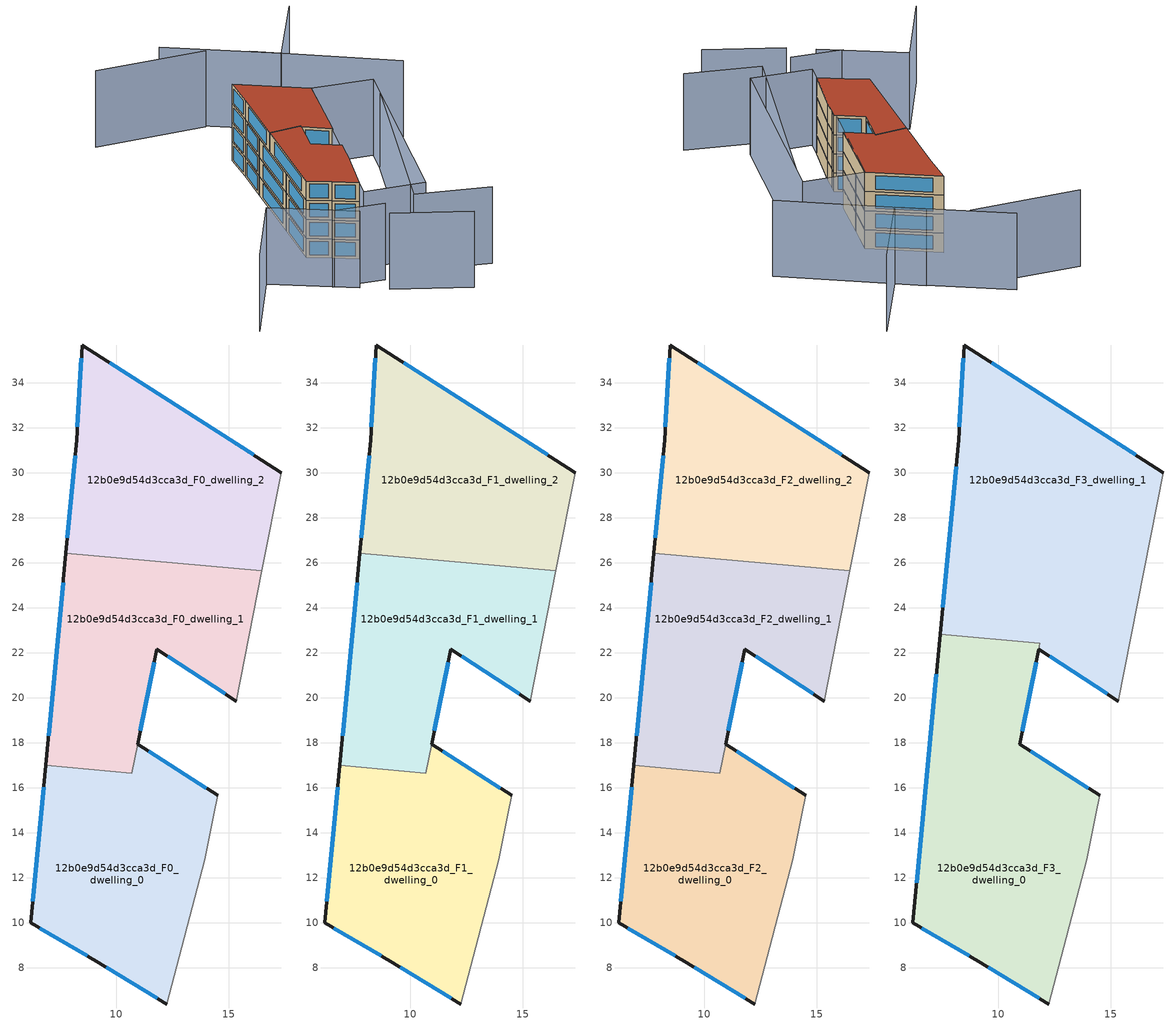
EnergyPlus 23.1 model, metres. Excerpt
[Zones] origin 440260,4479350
12b0e9d54d3cca3d_F0_dwelling_0
 floor ground (EU_floor_Construction): 14.51,15.67 14.34,14.79 13.95,12.81 12.26,6.39 9.12,8.29 6.21,9.99 6.88,17 10.71,16.66 10.96,17.94 z0
 wall outside (EU_wall_Construction): 6.88,17 6.21,9.99 9.12,8.29 12.26,6.39 / 14.51,15.67 10.96,17.94 z0:3
 wall adiabatic (EU_wall_Construction): 12.26,6.39 13.95,12.81 14.34,14.79 14.51,15.67 z0:3
 wall to 12b0e9d54d3cca3d_F0_dwelling_1 (EU_wall_Construction): 10.96,17.94 10.71,16.66 6.88,17 z0:3
 window (EU_Window_Construction): 9.56,8.03 11.83,6.66 / 6.62,9.76 8.72,8.53 / 6.78,16.02 6.3,10.97 / 14.02,15.98 11.46,17.62 z0.42:2.58
12b0e9d54d3cca3d_F0_dwelling_1
 floor ground (EU_floor_Construction): 16.47,25.65 15.33,19.86 11.81,22.16 10.71,16.66 6.88,17 7.77,26.42 z0
 wall outside (EU_wall_Construction): 7.77,26.42 6.88,17 / 10.96,17.94 11.81,22.16 15.33,19.86 z0:3
 wall adiabatic (EU_wall_Construction): 15.33,19.86 16.47,25.65 z0:3
 wall to 12b0e9d54d3cca3d_F0_dwelling_2 (EU_wall_Construction): 16.47,25.65 7.77,26.42 z0:3
 window (EU_Window_Construction): 7.65,25.11 7,18.3 / 12.3,21.84 14.84,20.18 / 11.08,18.52 11.69,21.57 z0.42:2.58
12b0e9d54d3cca3d_F0_dwelling_2
 floor ground (EU_floor_Construction): 17.34,30.01 16.47,25.65 7.77,26.42 8.25,31.46 8.49,35.67 z0
 wall outside (EU_wall_Construction): 17.34,30.01 8.49,35.67 8.25,31.46 7.77,26.42 z0:3
 wall adiabatic (EU_wall_Construction): 16.47,25.65 17.34,30.01 z0:3
 window (EU_Window_Construction): 8.18,30.76 7.84,27.12 / 8.46,35.09 8.28,32.04 / 16.11,30.79 9.72,34.89 z0.42:2.58
12b0e9d54d3cca3d_F1_dwelling_0
 floor to 12b0e9d54d3cca3d_F0_dwelling_0 (EU_floor_Construction): 14.51,15.67 14.34,14.79 13.95,12.81 12.26,6.39 9.12,8.29 6.21,9.99 6.88,17 10.71,16.66 10.96,17.94 z3
 wall outside (EU_wall_Construction): 6.88,17 6.21,9.99 9.12,8.29 12.26,6.39 / 14.51,15.67 10.96,17.94 z3:6
 wall adiabatic (EU_wall_Construction): 12.26,6.39 13.95,12.81 14.34,14.79 14.51,15.67 z3:6
 wall to 12b0e9d54d3cca3d_F1_dwelling_1 (EU_wall_Construction): 10.96,17.94 10.71,16.66 6.88,17 z3:6
 window (EU_Window_Construction): 9.56,8.03 11.83,6.66 / 6.62,9.76 8.72,8.53 / 6.78,16.02 6.3,10.97 / 14.02,15.98 11.46,17.62 z3.42:5.58
12b0e9d54d3cca3d_F1_dwelling_1
 floor to 12b0e9d54d3cca3d_F0_dwelling_1 (EU_floor_Construction): 16.47,25.65 15.33,19.86 11.81,22.16 10.71,16.66 6.88,17 7.77,26.42 z3
 wall outside (EU_wall_Construction): 7.77,26.42 6.88,17 / 10.96,17.94 11.81,22.16 15.33,19.86 z3:6
 wall adiabatic (EU_wall_Construction): 15.33,19.86 16.47,25.65 z3:6
 wall to 12b0e9d54d3cca3d_F1_dwelling_2 (EU_wall_Construction): 16.47,25.65 7.77,26.42 z3:6
 window (EU_Window_Construction): 7.65,25.11 7,18.3 / 12.3,21.84 14.84,20.18 / 11.08,18.52 11.69,21.57 z3.42:5.58
12b0e9d54d3cca3d_F1_dwelling_2
 floor to 12b0e9d54d3cca3d_F0_dwelling_2 (EU_floor_Construction): 17.33,30.01 16.47,25.65 7.77,26.42 8.25,31.46 8.49,35.67 z3
 wall outside (EU_wall_Construction): 17.34,30.01 8.49,35.67 8.25,31.46 7.77,26.42 z3:6
 wall adiabatic (EU_wall_Construction): 16.47,25.65 17.34,30.01 z3:6
 window (EU_Window_Construction): 8.18,30.76 7.84,27.12 / 8.46,35.09 8.28,32.04 / 16.11,30.79 9.72,34.89 z3.42:5.58
12b0e9d54d3cca3d_F2_dwelling_0
 floor to 12b0e9d54d3cca3d_F1_dwelling_0 (EU_floor_Construction): 14.51,15.67 14.34,14.79 13.95,12.81 12.26,6.39 9.12,8.29 6.21,9.99 6.88,17 10.71,16.66 10.96,17.94 z6
 wall outside (EU_wall_Construction): 6.88,17 6.21,9.99 9.12,8.29 12.26,6.39 / 14.51,15.67 10.96,17.94 z6:9
 wall adiabatic (EU_wall_Construction): 12.26,6.39 13.95,12.81 14.34,14.79 14.51,15.67 z6:9
 wall to 12b0e9d54d3cca3d_F2_dwelling_1 (EU_wall_Construction): 10.96,17.94 10.71,16.66 6.88,17 z6:9
 window (EU_Window_Construction): 9.56,8.03 11.83,6.66 / 6.62,9.76 8.72,8.53 / 6.78,16.02 6.3,10.97 / 14.02,15.98 11.46,17.62 z6.42:8.58
12b0e9d54d3cca3d_F2_dwelling_1
 floor to 12b0e9d54d3cca3d_F1_dwelling_1 (EU_floor_Construction): 16.47,25.65 15.33,19.86 11.81,22.16 10.71,16.66 6.88,17 7.77,26.42 z6
 wall outside (EU_wall_Construction): 7.77,26.42 6.88,17 / 10.96,17.94 11.81,22.16 15.33,19.86 z6:9
 wall adiabatic (EU_wall_Construction): 15.33,19.86 16.47,25.65 z6:9
 wall to 12b0e9d54d3cca3d_F2_dwelling_2 (EU_wall_Construction): 16.47,25.65 7.77,26.42 z6:9
 window (EU_Window_Construction): 7.65,25.11 7,18.3 / 12.3,21.84 14.84,20.18 / 11.08,18.52 11.69,21.57 z6.42:8.58
12b0e9d54d3cca3d_F2_dwelling_2
 floor to 12b0e9d54d3cca3d_F1_dwelling_2 (EU_floor_Construction): 17.33,30.01 16.47,25.65 7.77,26.42 8.25,31.46 8.49,35.67 z6
 wall outside (EU_wall_Construction): 17.34,30.01 8.49,35.67 8.25,31.46 7.77,26.42 z6:9
 wall adiabatic (EU_wall_Construction): 16.47,25.65 17.34,30.01 z6:9
 window (EU_Window_Construction): 8.18,30.76 7.84,27.12 / 8.46,35.09 8.28,32.04 / 16.11,30.79 9.72,34.89 z6.42:8.58
12b0e9d54d3cca3d_F3_dwelling_0
 floor to 12b0e9d54d3cca3d_F2_dwelling_0 (EU_floor_Construction): 14.51,15.67 14.34,14.79 13.95,12.81 12.26,6.39 9.12,8.29 6.21,9.99 6.88,16.99 10.71,16.66 10.96,17.94 z9
 floor to 12b0e9d54d3cca3d_F2_dwelling_1 (EU_floor_Construction): 11.86,22.42 11.81,22.16 10.71,16.66 6.88,16.99 7.43,22.82 z9
 wall outside (EU_wall_Construction): 7.43,22.82 6.21,9.99 9.12,8.29 12.26,6.39 / 14.51,15.67 10.96,17.94 11.81,22.16 z9:12
 wall adiabatic (EU_wall_Construction): 12.26,6.39 13.95,12.81 14.34,14.79 14.51,15.67 z9:12
 wall to 12b0e9d54d3cca3d_F3_dwelling_1 (EU_wall_Construction): 11.81,22.16 11.86,22.42 7.43,22.82 z9:12
 window (EU_Window_Construction): 9.56,8.03 11.83,6.66 / 6.62,9.76 8.72,8.53 / 7.26,21.04 6.38,11.77 / 11.08,18.52 11.69,21.57 / 14.02,15.98 11.46,17.62 z9.42:11.58
 roof outside (EU_roof_Construction): 12.26,6.39 13.95,12.81 14.34,14.79 14.51,15.67 10.96,17.94 11.81,22.16 11.86,22.42 7.43,22.82 6.21,9.99 9.12,8.29 z12
12b0e9d54d3cca3d_F3_dwelling_1
 floor to 12b0e9d54d3cca3d_F2_dwelling_1 (EU_floor_Construction): 16.47,25.65 15.33,19.86 11.81,22.16 11.86,22.42 7.43,22.82 7.77,26.42 z9
 floor to 12b0e9d54d3cca3d_F2_dwelling_2 (EU_floor_Construction): 17.33,30.01 16.47,25.65 7.77,26.42 8.25,31.46 8.49,35.67 z9
 wall outside (EU_wall_Construction): 17.34,30.01 8.49,35.67 8.25,31.46 7.43,22.82 / 11.81,22.16 15.33,19.86 z9:12
 wall adiabatic (EU_wall_Construction): 15.33,19.86 17.34,30.01 z9:12
 window (EU_Window_Construction): 8.13,30.26 7.54,24.02 / 8.46,35.09 8.28,32.04 / 16.11,30.79 9.72,34.89 / 12.3,21.84 14.84,20.18 z9.42:11.58
 roof outside (EU_roof_Construction): 15.33,19.86 17.33,30.01 8.49,35.67 8.25,31.46 7.43,22.82 11.86,22.42 11.81,22.16 z12
shading: 12.43,-2.09 22.59,-6.82 / 5.95,1.95 12.99,0.33 / -7.59,-3.22 -1.52,6.64 / -1.52,6.64 9.09,0.1 / 27.44,-2.64 17.32,0.53 / 17.32,0.53 24.98,24.99 / 31.32,30.41 14.33,41.79 / 24.16,49.3 17.8,39.46 / 17.8,39.46 4.16,48.26 / 9.23,44.68 -6,46.98 / 11.8,4.23 17.33,30.01 / 17.33,30.01 25.68,28.22 / 25.68,28.22 20.14,2.43 / 20.14,2.43 11.8,4.23 z0:12
[Building]
EU S2 Campaign: North Axis=0; Terrain=City; Solar Distribution=FullExterior
[Site:Location]
Madrid: Latitude=40.5; Longitude=-3.5; Time Zone=1; Elevation=609
[SizingPeriod:WeatherFileDays]
AnnualSizingPeriod: Begin Month=1; Begin Day of Month=1; End Month=12; End Day of Month=31; Day of Week for Start Day=Monday; Use Weather File Daylight Saving Period=No; Use Weather File Rain and Snow Indicators=No
[MATERIAL]
EU_InternalMass_Material: Roughness=MediumRough; Thickness=0.1; Conductivity=1; Density=1800; Specific Heat=900; Thermal Absorptance=0.9; Solar Absorptance=0.7; Visible Absorptance=0.7
[MATERIAL:NOMASS] Roughness=MediumRough; Thermal Absorptance=0.9; Solar Absorptance=0.7; Visible Absorptance=0.7
Name | Thermal Resistance
EU_wall_NoMass | 1.60022
EU_roof_NoMass | 1.57597
EU_floor_NoMass | 0.470652
[WINDOWMATERIAL:SIMPLEGLAZINGSYSTEM]
EU_Window_SimpleGlazing: UFactor=3.28802; Solar Heat Gain Coefficient=0.85; Visible Transmittance=0.85
[CONSTRUCTION]
EU_wall_Construction: EU_wall_NoMass
EU_roof_Construction: EU_roof_NoMass
EU_floor_Construction: EU_floor_NoMass
EU_InternalMass_Construction: EU_InternalMass_Material
EU_Window_Construction: EU_Window_SimpleGlazing
[ZONE] Type=1; Multiplier=1; Ceiling Height=autocalculate; Floor Area=autocalculate; Part of Total Floor Area=Yes
Name | Volume
12b0e9d54d3cca3d_F0_dwelling_0; 12b0e9d54d3cca3d_F1_dwelling_0; 12b0e9d54d3cca3d_F2_dwelling_0 | 190.775
12b0e9d54d3cca3d_F3_dwelling_0 | 263.523
12b0e9d54d3cca3d_F0_dwelling_1; 12b0e9d54d3cca3d_F1_dwelling_1; 12b0e9d54d3cca3d_F2_dwelling_1 | 180.476
12b0e9d54d3cca3d_F3_dwelling_1 | 293.339
12b0e9d54d3cca3d_F0_dwelling_2; 12b0e9d54d3cca3d_F1_dwelling_2; 12b0e9d54d3cca3d_F2_dwelling_2 | 185.64
[INTERNALMASS] Construction=EU_InternalMass_Construction
Name | Zone or ZoneList | Surface Area
12b0e9d54d3cca3d_F0_dwelling_0_EU_InternalMass | 12b0e9d54d3cca3d_F0_dwelling_0 | 63.5913
12b0e9d54d3cca3d_F0_dwelling_1_EU_InternalMass | 12b0e9d54d3cca3d_F0_dwelling_1 | 60.1622
12b0e9d54d3cca3d_F0_dwelling_2_EU_InternalMass | 12b0e9d54d3cca3d_F0_dwelling_2 | 61.8801
12b0e9d54d3cca3d_F1_dwelling_0_EU_InternalMass | 12b0e9d54d3cca3d_F1_dwelling_0 | 63.5913
12b0e9d54d3cca3d_F1_dwelling_1_EU_InternalMass | 12b0e9d54d3cca3d_F1_dwelling_1 | 60.1622
12b0e9d54d3cca3d_F1_dwelling_2_EU_InternalMass | 12b0e9d54d3cca3d_F1_dwelling_2 | 61.8801
12b0e9d54d3cca3d_F2_dwelling_0_EU_InternalMass | 12b0e9d54d3cca3d_F2_dwelling_0 | 63.5913
12b0e9d54d3cca3d_F2_dwelling_1_EU_InternalMass | 12b0e9d54d3cca3d_F2_dwelling_1 | 60.1622
12b0e9d54d3cca3d_F2_dwelling_2_EU_InternalMass | 12b0e9d54d3cca3d_F2_dwelling_2 | 61.8801
12b0e9d54d3cca3d_F3_dwelling_0_EU_InternalMass | 12b0e9d54d3cca3d_F3_dwelling_0 | 87.8479
12b0e9d54d3cca3d_F3_dwelling_1_EU_InternalMass | 12b0e9d54d3cca3d_F3_dwelling_1 | 97.7814
[OTHEREQUIPMENT] Fuel Type=Electricity; Design Level Calculation Method=Watts/Area; Power per Zone Floor Area=1; Fraction Latent=0; Fraction Radiant=0; Fraction Lost=0; Carbon Dioxide Generation Rate=0; EndUse Subcategory=EU_Step8_InternalGains
Name | Zone or ZoneList or Space or SpaceList | Schedule
EU_Step8_InternalGain_12b0e9d54d3cca3d_F0_dwelling_0_f000 | 12b0e9d54d3cca3d_F0_dwelling_0 | EU_Step8_GainSchedule_12b0e9d54d3cca3d_F0_dwelling_0_f000
EU_Step8_InternalGain_12b0e9d54d3cca3d_F0_dwelling_1_f000 | 12b0e9d54d3cca3d_F0_dwelling_1 | EU_Step8_GainSchedule_12b0e9d54d3cca3d_F0_dwelling_1_f000
EU_Step8_InternalGain_12b0e9d54d3cca3d_F0_dwelling_2_f000 | 12b0e9d54d3cca3d_F0_dwelling_2 | EU_Step8_GainSchedule_12b0e9d54d3cca3d_F0_dwelling_2_f000
EU_Step8_InternalGain_12b0e9d54d3cca3d_F1_dwelling_0_f000 | 12b0e9d54d3cca3d_F1_dwelling_0 | EU_Step8_GainSchedule_12b0e9d54d3cca3d_F1_dwelling_0_f000
EU_Step8_InternalGain_12b0e9d54d3cca3d_F1_dwelling_1_f000 | 12b0e9d54d3cca3d_F1_dwelling_1 | EU_Step8_GainSchedule_12b0e9d54d3cca3d_F1_dwelling_1_f000
EU_Step8_InternalGain_12b0e9d54d3cca3d_F1_dwelling_2_f000 | 12b0e9d54d3cca3d_F1_dwelling_2 | EU_Step8_GainSchedule_12b0e9d54d3cca3d_F1_dwelling_2_f000
EU_Step8_InternalGain_12b0e9d54d3cca3d_F2_dwelling_0_f000 | 12b0e9d54d3cca3d_F2_dwelling_0 | EU_Step8_GainSchedule_12b0e9d54d3cca3d_F2_dwelling_0_f000
EU_Step8_InternalGain_12b0e9d54d3cca3d_F2_dwelling_1_f000 | 12b0e9d54d3cca3d_F2_dwelling_1 | EU_Step8_GainSchedule_12b0e9d54d3cca3d_F2_dwelling_1_f000
EU_Step8_InternalGain_12b0e9d54d3cca3d_F2_dwelling_2_f000 | 12b0e9d54d3cca3d_F2_dwelling_2 | EU_Step8_GainSchedule_12b0e9d54d3cca3d_F2_dwelling_2_f000
EU_Step8_InternalGain_12b0e9d54d3cca3d_F3_dwelling_0_f000 | 12b0e9d54d3cca3d_F3_dwelling_0 | EU_Step8_GainSchedule_12b0e9d54d3cca3d_F3_dwelling_0_f000
EU_Step8_InternalGain_12b0e9d54d3cca3d_F3_dwelling_1_f000 | 12b0e9d54d3cca3d_F3_dwelling_1 | EU_Step8_GainSchedule_12b0e9d54d3cca3d_F3_dwelling_1_f000
[ZONEVENTILATION:DESIGNFLOWRATE] Schedule=EU_AlwaysOn; Design Flow Rate Calculation Method=AirChanges/Hour; Air Changes per Hour=0.480704; Ventilation Type=Natural; Fan Pressure Rise=0; Fan Total Efficiency=1; Constant Term Coefficient=1; Temperature Term Coefficient=0; Velocity Term Coefficient=0; Velocity Squared Term Coefficient=0; Minimum Indoor Temperature=-100; Maximum Indoor Temperature=100; Delta Temperature=-100; Minimum Outdoor Temperature=-100; Maximum Outdoor Temperature=100; Maximum Wind Speed=40
Name | Zone or ZoneList or Space or SpaceList
EU_ConstantAir_12b0e9d54d3cca3d_F0_dwelling_0 | 12b0e9d54d3cca3d_F0_dwelling_0
EU_ConstantAir_12b0e9d54d3cca3d_F0_dwelling_1 | 12b0e9d54d3cca3d_F0_dwelling_1
EU_ConstantAir_12b0e9d54d3cca3d_F0_dwelling_2 | 12b0e9d54d3cca3d_F0_dwelling_2
EU_ConstantAir_12b0e9d54d3cca3d_F1_dwelling_0 | 12b0e9d54d3cca3d_F1_dwelling_0
EU_ConstantAir_12b0e9d54d3cca3d_F1_dwelling_1 | 12b0e9d54d3cca3d_F1_dwelling_1
EU_ConstantAir_12b0e9d54d3cca3d_F1_dwelling_2 | 12b0e9d54d3cca3d_F1_dwelling_2
EU_ConstantAir_12b0e9d54d3cca3d_F2_dwelling_0 | 12b0e9d54d3cca3d_F2_dwelling_0
EU_ConstantAir_12b0e9d54d3cca3d_F2_dwelling_1 | 12b0e9d54d3cca3d_F2_dwelling_1
EU_ConstantAir_12b0e9d54d3cca3d_F2_dwelling_2 | 12b0e9d54d3cca3d_F2_dwelling_2
EU_ConstantAir_12b0e9d54d3cca3d_F3_dwelling_0 | 12b0e9d54d3cca3d_F3_dwelling_0
EU_ConstantAir_12b0e9d54d3cca3d_F3_dwelling_1 | 12b0e9d54d3cca3d_F3_dwelling_1
[HVACTEMPLATE:THERMOSTAT] Constant Heating Setpoint=20; Constant Cooling Setpoint=50
EU_HeatOnly_12b0e9d54d3cca3d_F0_dwelling_0; EU_HeatOnly_12b0e9d54d3cca3d_F0_dwelling_1; EU_HeatOnly_12b0e9d54d3cca3d_F0_dwelling_2; EU_HeatOnly_12b0e9d54d3cca3d_F1_dwelling_0; EU_HeatOnly_12b0e9d54d3cca3d_F1_dwelling_1; EU_HeatOnly_12b0e9d54d3cca3d_F1_dwelling_2; EU_HeatOnly_12b0e9d54d3cca3d_F2_dwelling_0; EU_HeatOnly_12b0e9d54d3cca3d_F2_dwelling_1; EU_HeatOnly_12b0e9d54d3cca3d_F2_dwelling_2; EU_HeatOnly_12b0e9d54d3cca3d_F3_dwelling_0; EU_HeatOnly_12b0e9d54d3cca3d_F3_dwelling_1
[HVACTEMPLATE:ZONE:IDEALLOADSAIRSYSTEM] System Availability Schedule=EU_AlwaysOn; Maximum Heating Supply Air Temperature=50; Minimum Cooling Supply Air Temperature=13; Maximum Heating Supply Air Humidity Ratio=0.0156; Minimum Cooling Supply Air Humidity Ratio=0.0077; Heating Limit=NoLimit; Cooling Limit=NoLimit; Heating Availability Schedule=EU_AlwaysOn; Cooling Availability Schedule=EU_CoolingOff; Dehumidification Control Type=ConstantSensibleHeatRatio; Cooling Sensible Heat Ratio=0.7; Dehumidification Setpoint=60; Humidification Control Type=None; Humidification Setpoint=30; Outdoor Air Method=None; Outdoor Air Flow Rate per Person=0.00944; Outdoor Air Flow Rate per Zone Floor Area=0; Outdoor Air Flow Rate per Zone=0; Demand Controlled Ventilation Type=None; Outdoor Air Economizer Type=NoEconomizer; Heat Recovery Type=None; Sensible Heat Recovery Effectiveness=0.7; Latent Heat Recovery Effectiveness=0.65
Name | Template Thermostat
12b0e9d54d3cca3d_F0_dwelling_0 | EU_HeatOnly_12b0e9d54d3cca3d_F0_dwelling_0
12b0e9d54d3cca3d_F0_dwelling_1 | EU_HeatOnly_12b0e9d54d3cca3d_F0_dwelling_1
12b0e9d54d3cca3d_F0_dwelling_2 | EU_HeatOnly_12b0e9d54d3cca3d_F0_dwelling_2
12b0e9d54d3cca3d_F1_dwelling_0 | EU_HeatOnly_12b0e9d54d3cca3d_F1_dwelling_0
12b0e9d54d3cca3d_F1_dwelling_1 | EU_HeatOnly_12b0e9d54d3cca3d_F1_dwelling_1
12b0e9d54d3cca3d_F1_dwelling_2 | EU_HeatOnly_12b0e9d54d3cca3d_F1_dwelling_2
12b0e9d54d3cca3d_F2_dwelling_0 | EU_HeatOnly_12b0e9d54d3cca3d_F2_dwelling_0
12b0e9d54d3cca3d_F2_dwelling_1 | EU_HeatOnly_12b0e9d54d3cca3d_F2_dwelling_1
12b0e9d54d3cca3d_F2_dwelling_2 | EU_HeatOnly_12b0e9d54d3cca3d_F2_dwelling_2
12b0e9d54d3cca3d_F3_dwelling_0 | EU_HeatOnly_12b0e9d54d3cca3d_F3_dwelling_0
12b0e9d54d3cca3d_F3_dwelling_1 | EU_HeatOnly_12b0e9d54d3cca3d_F3_dwelling_1
[SIZING:ZONE] Zone Cooling Design Supply Air Temperature Input Method=SupplyAirTemperature; Zone Cooling Design Supply Air Temperature=13; Zone Heating Design Supply Air Temperature Input Method=SupplyAirTemperature; Zone Heating Design Supply Air Temperature=50; Zone Cooling Design Supply Air Humidity Ratio=0.008; Zone Heating Design Supply Air Humidity Ratio=0.008; Cooling Design Air Flow Method=DesignDay; Cooling Design Air Flow Rate=0; Cooling Minimum Air Flow per Zone Floor Area=0.000762; Cooling Minimum Air Flow=0; Cooling Minimum Air Flow Fraction=0.2; Heating Design Air Flow Method=DesignDay; Heating Design Air Flow Rate=0; Heating Maximum Air Flow per Zone Floor Area=0.002032; Heating Maximum Air Flow=0.141576; Heating Maximum Air Flow Fraction=0.3; Account for Dedicated Outdoor Air System=No; Dedicated Outdoor Air System Control Strategy=NeutralSupplyAir; Dedicated Outdoor Air Low Setpoint Temperature for Design=autosize; Dedicated Outdoor Air High Setpoint Temperature for Design=autosize; Zone Load Sizing Method=Sensible Load Only No Latent Load; Zone Latent Cooling Design Supply Air Humidity Ratio Input Method=HumidityRatioDifference; Zone Cooling Design Supply Air Humidity Ratio Difference=0.005; Zone Latent Heating Design Supply Air Humidity Ratio Input Method=HumidityRatioDifference; Zone Humidification Design Supply Air Humidity Ratio Difference=0.005
12b0e9d54d3cca3d_F0_dwelling_0; 12b0e9d54d3cca3d_F0_dwelling_1; 12b0e9d54d3cca3d_F0_dwelling_2; 12b0e9d54d3cca3d_F1_dwelling_0; 12b0e9d54d3cca3d_F1_dwelling_1; 12b0e9d54d3cca3d_F1_dwelling_2; 12b0e9d54d3cca3d_F2_dwelling_0; 12b0e9d54d3cca3d_F2_dwelling_1; 12b0e9d54d3cca3d_F2_dwelling_2; 12b0e9d54d3cca3d_F3_dwelling_0; 12b0e9d54d3cca3d_F3_dwelling_1
[SCHEDULE:CONSTANT]
Name | Hourly Value
EU_AlwaysOn | 1
EU_CoolingOff | 0
[SCHEDULE:FILE] Column Number=1; Rows to Skip at Top=0; Number of Hours of Data=8760; Column Separator=Comma; Interpolate to Timestep=No; Minutes per Item=60; Adjust Schedule for Daylight Savings=Yes
Name | File
EU_Step8_GainSchedule_12b0e9d54d3cca3d_F0_dwelling_0_f000 | ../../schedules/12b0e9d54d3cca3d/12b0e9d54d3cca3d_F0_dwelling_0_f000_gain.csv
EU_Step8_GainSchedule_12b0e9d54d3cca3d_F0_dwelling_1_f000 | ../../schedules/12b0e9d54d3cca3d/12b0e9d54d3cca3d_F0_dwelling_1_f000_gain.csv
EU_Step8_GainSchedule_12b0e9d54d3cca3d_F0_dwelling_2_f000 | ../../schedules/12b0e9d54d3cca3d/12b0e9d54d3cca3d_F0_dwelling_2_f000_gain.csv
EU_Step8_GainSchedule_12b0e9d54d3cca3d_F1_dwelling_0_f000 | ../../schedules/12b0e9d54d3cca3d/12b0e9d54d3cca3d_F1_dwelling_0_f000_gain.csv
EU_Step8_GainSchedule_12b0e9d54d3cca3d_F1_dwelling_1_f000 | ../../schedules/12b0e9d54d3cca3d/12b0e9d54d3cca3d_F1_dwelling_1_f000_gain.csv
EU_Step8_GainSchedule_12b0e9d54d3cca3d_F1_dwelling_2_f000 | ../../schedules/12b0e9d54d3cca3d/12b0e9d54d3cca3d_F1_dwelling_2_f000_gain.csv
EU_Step8_GainSchedule_12b0e9d54d3cca3d_F2_dwelling_0_f000 | ../../schedules/12b0e9d54d3cca3d/12b0e9d54d3cca3d_F2_dwelling_0_f000_gain.csv
EU_Step8_GainSchedule_12b0e9d54d3cca3d_F2_dwelling_1_f000 | ../../schedules/12b0e9d54d3cca3d/12b0e9d54d3cca3d_F2_dwelling_1_f000_gain.csv
EU_Step8_GainSchedule_12b0e9d54d3cca3d_F2_dwelling_2_f000 | ../../schedules/12b0e9d54d3cca3d/12b0e9d54d3cca3d_F2_dwelling_2_f000_gain.csv
EU_Step8_GainSchedule_12b0e9d54d3cca3d_F3_dwelling_0_f000 | ../../schedules/12b0e9d54d3cca3d/12b0e9d54d3cca3d_F3_dwelling_0_f000_gain.csv
EU_Step8_GainSchedule_12b0e9d54d3cca3d_F3_dwelling_1_f000 | ../../schedules/12b0e9d54d3cca3d/12b0e9d54d3cca3d_F3_dwelling_1_f000_gain.csv
